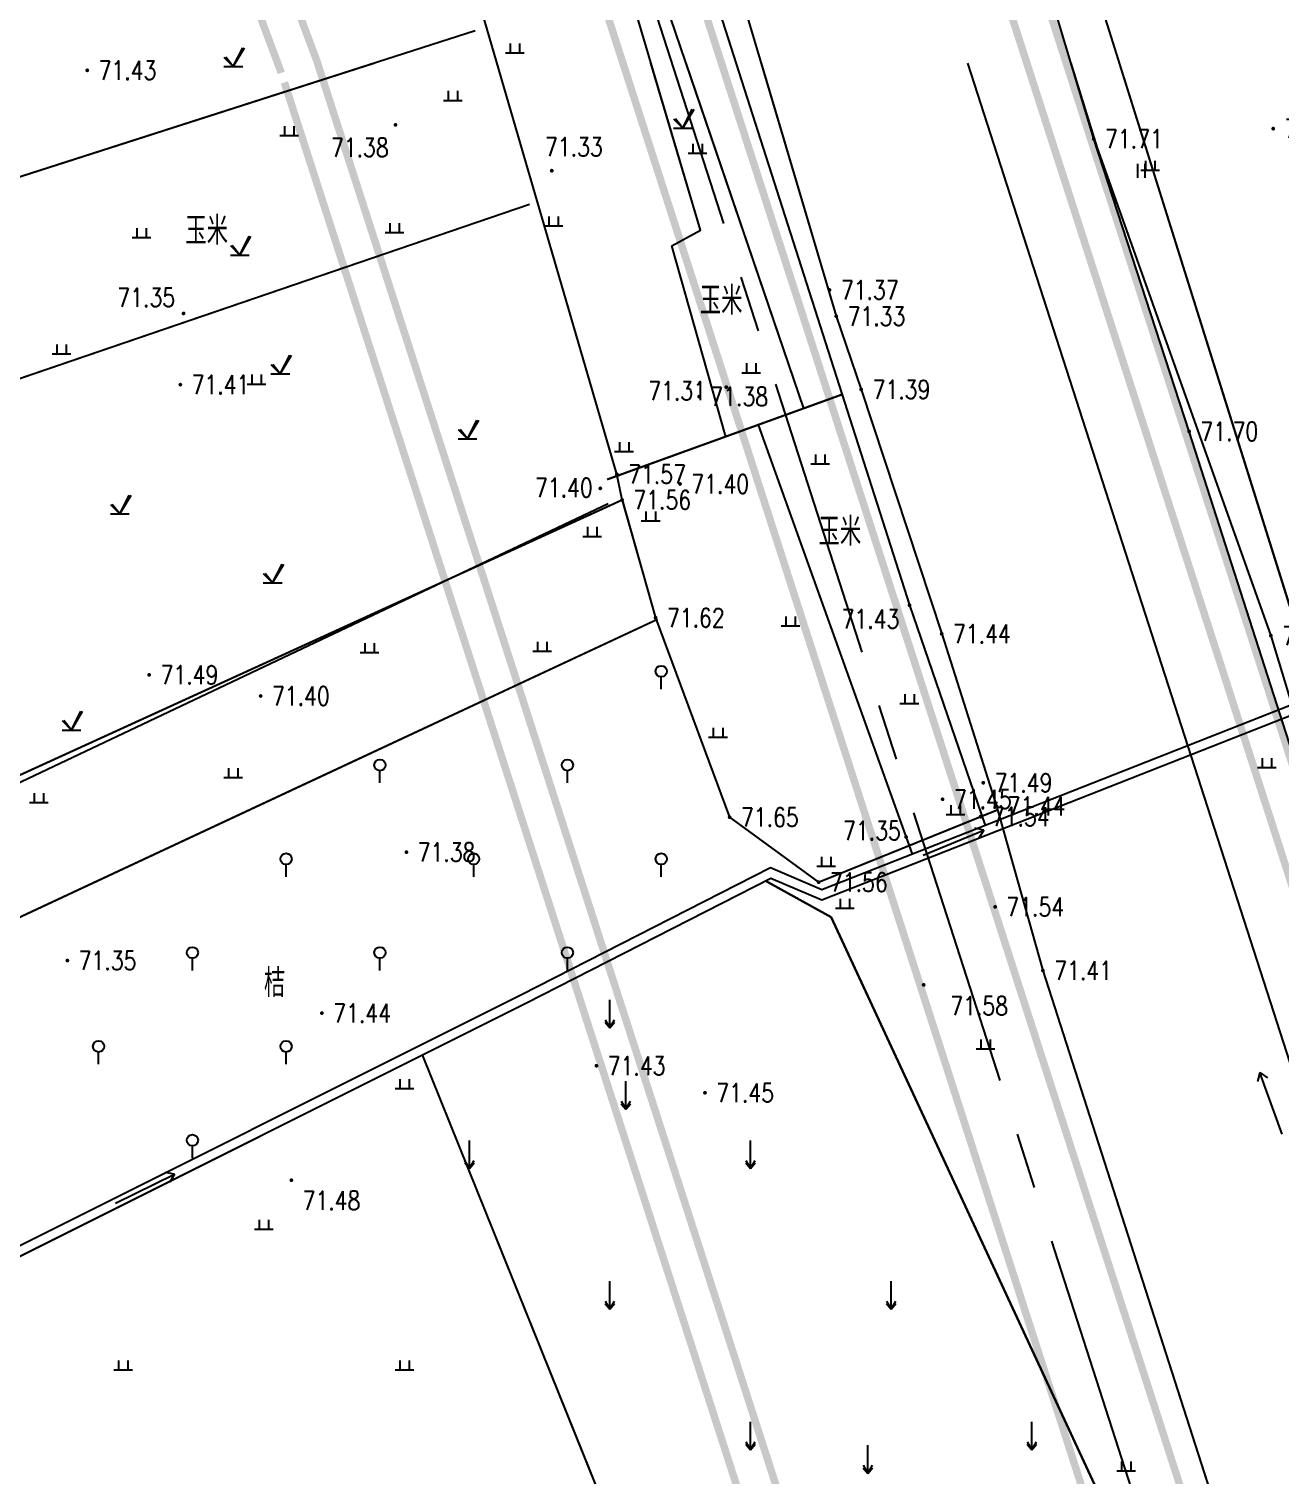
# Model space of a CAD drawing. Extents: x 10519 to 17598, y -625 to 2857.
# Drawn here: x 13775.6 to 13842.3, y 917 to 994.1 of the extents above; entities that cross this region are included whole.
import ezdxf
from ezdxf.enums import TextEntityAlignment as Align

# ---------------------------------------------------------------- set-up
doc = ezdxf.new("R2010")
doc.units = 0
doc.header["$MEASUREMENT"] = 0
doc.linetypes.add('CENTER', pattern=[2, 1.25, -0.25, 0.25, -0.25])
doc.linetypes.add('CENTERX2', pattern=[4, 2.5, -0.5, 0.5, -0.5])
doc.layers.get('0').update_dxf_attribs({"linetype": 'CONTINUOUS'})
for name, color, linetype in [('00000衢化东路中线', 1, 'CENTER'), ('00000道路边线', 2, 'CONTINUOUS'), ('0000原地形', 252, 'CONTINUOUS'), ('ASSIST', 252, 'CONTINUOUS'), ('GCD', 224, 'CONTINUOUS')]:
    doc.layers.add(name, color=color, linetype=linetype)
doc.styles.add('HZ', font='txt8.shx', dxfattribs={"width": 0.8, "bigfont": 'hz.shx'})
doc.styles.get("Standard").update_dxf_attribs({"font": 'txt8.shx', "width": 0.8, "bigfont": 'hz.shx'})
doc.linetypes.add('10421', pattern='A,2,[150,AAA.SHX,S=1,R=0,X=0,Y=1],1e-11', length=2)
doc.linetypes.add('10422', pattern='A,2,[150,AAA.SHX,S=1,R=0,X=0,Y=1],2,[177,AAA.SHX,S=1,R=0,X=0,Y=0.8],1e-09', length=4)
doc.linetypes.add('1161', pattern='A,0,[149,AAA.SHX,S=0.1,R=0,X=0,Y=0],-1.6', length=1.6)
doc.linetypes.add('832', pattern='A,2,[150,AAA.SHX,S=1,R=0,X=0,Y=1],2,[150,AAA.SHX,S=2,R=0,X=0,Y=2],1e-11', length=4)

# ---------------------------------------------------------------- blocks, each defined once
blk = doc.blocks.new('GC200')
at = {"linetype": 'Continuous', "const_width": 0.2, "flags": 128}
blk.add_lwpolyline([(-0.1, 0, 1), (0.1, 0, 1)], format="xyb", close=True, dxfattribs=at)
blk = doc.blocks.new('gc119')
for p, q in [((-1, 0), (1, 0)), ((-0.5, 1), (-0.5, 0)), ((0.5, 1), (0.5, 0))]:
    blk.add_line(p, q)
blk = doc.blocks.new('gc123')
for p, q in [((0, 0), (1.2, 2)), ((-1, 0), (1, 0)), ((0, 0), (-0.8, 1))]:
    blk.add_line(p, q)
blk = doc.blocks.new('gc120')
for p, q in [((0, 0), (0, 2.5)), ((-0.5, 0.87), (0, 0)), ((0, 0), (0.5, 0.87))]:
    blk.add_line(p, q)
blk = doc.blocks.new('gc325')
blk.add_line((0, 0), (0, 1.3))
blk.add_circle((0, 1.9), 0.6)
blk = doc.blocks.new('gc086')
for p, q in [((0, 0), (7, 0)), ((7, 0), (6.18, 0.57)), ((7, 0), (6.18, -0.57))]:
    blk.add_line(p, q)

msp = doc.modelspace()

# ---------------------------------------------------------------- linework, layer by layer
at = {"layer": '00000衢化东路中线', "color": 6, "linetype": 'CENTERX2', "ltscale": 6}
msp.add_line((13996.713, 412.618), (13808.047, 997.854), dxfattribs=at)
at = {"layer": '00000道路边线', "const_width": 0.4}
for points in [[(13722.932, 1134.042, -0.067825), (13790.915, 992.331, 0.067825), (13722.932, 1134.042, 0.414766), (13688.26, 1141.132), (13432.656, 971.971, 0.558152), (13433.473, 946.449), (13701.235, 792.911, 0.259948), (13720.713, 792.678), (13824.314, 848.824, 0.361072), (13831.443, 866.614), (13790.915, 992.331)], [(13693.522, 1138.618, -0.414763), (13721.259, 1132.946, -0.067828), (13789.011, 991.717, 0.067828), (13721.259, 1132.946, 0.414763), (13693.522, 1138.618), (13435.415, 967.801, 0.558152), (13435.96, 950.787), (13704.258, 796.942, 0.259948), (13719.841, 796.755), (13824.197, 853.31, 0.361072), (13829.425, 866.356), (13789.177, 991.203)], [(13805.667, 997.086), (13841.162, 886.984, 1), (13845.921, 888.518), (13810.426, 998.621, 0.065136), (13743.57, 1139.917, -0.065136), (13810.426, 998.621)], [(13827.082, 1003.99), (13863.94, 889.659, 0.46943), (13879.65, 883.363), (13885.835, 886.715)], [(13883.345, 880.815, -0.46943), (13861.922, 889.401), (13825.178, 1003.376)]]:
    msp.add_lwpolyline(points, format="xyb", dxfattribs=at)
at = {"layer": '0000原地形', "linetype": '10421'}
msp.add_line((13823.7, 1024.106), (13894.458, 798.542), dxfattribs=at)
msp.add_line((13823.7, 1024.106), (13894.458, 798.542), dxfattribs=at)
at = {"layer": '0000原地形', "linetype": 'Continuous'}
for p, q in [((13832.336, 988.193), (13822.968, 1019.354)), ((13806.905, 970.313), (13796.2, 1007.023)), ((13806.905, 970.313), (13796.2, 1007.023)), ((13813.299, 996.594, 71.407), (13818.608, 978.736, 71.407)), ((13811.99, 996.174), (13822.51, 963.332)), ((13837.425, 972.599), (13832.336, 988.193)), ((13818.608, 978.736, 71.407), (13819.937, 974.835, 71.407)), ((13819.937, 974.835, 71.407), (13824.229, 961.806, 71.407)), ((13818.914, 974.558, 71.45), (13806.392, 970.028, 71.45)), ((13846.001, 945.883), (13837.425, 972.599)), ((13807.185, 968.947), (13806.905, 970.313)), ((13807.185, 968.947), (13806.905, 970.313)), ((13806.448, 968.743, 71.54), (13767.32, 950.21, 71.54)), ((13767.907, 951.01), (13807.185, 968.947)), ((13767.907, 951.01), (13807.185, 968.947)), ((13807.185, 968.947), (13808.972, 962.665)), ((13807.185, 968.947), (13808.972, 962.665)), ((13822.51, 963.332), (13822.51, 963.332)), ((13822.51, 963.332), (13826.548, 951.582)), ((13790.848, 954.077, 71.551), (13809.067, 962.58, 71.551)), ((13808.972, 962.665), (13812.922, 952.029)), ((13808.972, 962.665), (13812.922, 952.029)), ((13824.229, 961.806, 71.407), (13827.146, 952.624, 71.407)), ((13766.448, 942.677, 71.551), (13790.848, 954.077, 71.551)), ((13817.666, 948.564), (13827.203, 952.422)), ((13817.666, 948.564), (13827.203, 952.422)), ((13827.146, 952.624, 71.407), (13829.626, 943.852, 71.407)), ((13812.922, 952.029), (13817.666, 948.564)), ((13812.922, 952.029), (13817.666, 948.564)), ((13814.84, 948.64, 71.649), (13818.328, 946.707, 71.649)), ((13818.328, 946.707), (13814.84, 948.64)), ((13818.328, 946.707, 71.649), (13842.029, 895.685, 71.649)), ((13842.029, 895.685), (13818.328, 946.707)), ((13829.626, 943.852, 71.625), (13844.336, 898.044, 71.625)), ((13818.145, 885.794, 71.649), (13796.54, 939.353, 71.649)), ((13818.145, 885.794), (13796.54, 939.353))]:
    msp.add_line(p, q, dxfattribs=at)
at = {"layer": '0000原地形', "linetype": '832'}
for p, q in [((13832.336, 988.193), (13822.968, 1019.354)), ((13813.299, 996.594, 71.407), (13818.608, 978.736, 71.407)), ((13837.425, 972.599), (13832.336, 988.193)), ((13818.608, 978.736, 71.407), (13819.937, 974.835, 71.407)), ((13819.937, 974.835, 71.407), (13824.229, 961.806, 71.407)), ((13846.001, 945.883), (13837.425, 972.599)), ((13824.229, 961.806, 71.407), (13827.146, 952.624, 71.407)), ((13827.146, 952.624, 71.407), (13829.626, 943.852, 71.407)), ((13829.626, 943.852, 71.625), (13844.336, 898.044, 71.625))]:
    msp.add_line(p, q, dxfattribs=at)
at = {"layer": '0000原地形', "linetype": '1161'}
for p, q in [((13811.364, 983.321), (13807.915, 994.974)), ((13809.505, 995.399), (13816.863, 973.817)), ((13771.367, 984.993, 71.327), (13799.353, 993.97, 71.327)), ((13770.046, 973.705, 71.32), (13802.243, 984.711, 71.32)), ((13809.832, 982.485), (13811.364, 983.321)), ((13812.711, 972.314), (13809.832, 982.485)), ((13814.45, 972.943, 71.258), (13822.659, 950.052, 71.258))]:
    msp.add_line(p, q, dxfattribs=at)
at = {"layer": '0000原地形'}
for p, q in [((13801.222, 993.288), (13801.222, 992.788)), ((13801.722, 993.288), (13801.722, 992.788)), ((13785.953, 992.552), (13786.453, 992.052)), ((13786.453, 992.052), (13786.953, 993.052)), ((13800.972, 992.788), (13801.972, 992.788)), ((13785.953, 992.052), (13786.953, 992.052)), ((13797.665, 990.249), (13798.665, 990.249)), ((13797.915, 990.749), (13797.915, 990.249)), ((13798.415, 990.749), (13798.415, 990.249)), ((13809.927, 989.271), (13810.427, 988.771)), ((13809.927, 989.271), (13810.427, 988.771)), ((13810.427, 988.771), (13810.927, 989.771)), ((13810.427, 988.771), (13810.927, 989.771)), ((13789.187, 988.88), (13789.187, 988.38)), ((13789.687, 988.88), (13789.687, 988.38)), ((13809.927, 988.771), (13810.927, 988.771)), ((13809.927, 988.771), (13810.927, 988.771)), ((13788.937, 988.38), (13789.937, 988.38)), ((13810.953, 987.926), (13810.953, 987.426)), ((13811.453, 987.926), (13811.453, 987.426)), ((13810.703, 987.426), (13811.703, 987.426)), ((13835.092, 987.025), (13835.092, 986.525)), ((13835.592, 987.025), (13835.592, 986.525)), ((13834.688, 986.116), (13834.688, 986.866)), ((13834.842, 986.525), (13835.842, 986.525)), ((13835.088, 986.116), (13835.088, 986.866)), ((13803.277, 984.064), (13803.277, 983.564)), ((13803.777, 984.064), (13803.777, 983.564)), ((13781.313, 983.43), (13781.313, 982.93)), ((13781.813, 983.43), (13781.813, 982.93)), ((13794.545, 983.199), (13795.545, 983.199)), ((13794.795, 983.699), (13794.795, 983.199)), ((13795.295, 983.699), (13795.295, 983.199)), ((13803.027, 983.564), (13804.027, 983.564)), ((13781.063, 982.93), (13782.063, 982.93)), ((13786.296, 982.504), (13786.796, 982.004)), ((13786.296, 982.504), (13786.796, 982.004)), ((13786.796, 982.004), (13787.296, 983.004)), ((13786.796, 982.004), (13787.296, 983.004)), ((13786.296, 982.004), (13787.296, 982.004)), ((13786.296, 982.004), (13787.296, 982.004)), ((13777.044, 977.236), (13777.044, 976.736)), ((13777.544, 977.236), (13777.544, 976.736)), ((13776.794, 976.736), (13777.794, 976.736)), ((13788.459, 976.169), (13788.959, 975.669)), ((13788.959, 975.669), (13789.459, 976.669)), ((13813.816, 976.229), (13813.816, 975.729)), ((13814.316, 976.229), (13814.316, 975.729)), ((13787.44, 975.625), (13787.44, 975.125)), ((13787.44, 975.625), (13787.44, 975.125)), ((13787.94, 975.625), (13787.94, 975.125)), ((13787.94, 975.625), (13787.94, 975.125)), ((13788.459, 975.669), (13789.459, 975.669)), ((13813.566, 975.729), (13814.566, 975.729)), ((13787.19, 975.125), (13788.19, 975.125)), ((13787.19, 975.125), (13788.19, 975.125)), ((13798.946, 972.204), (13799.446, 973.204)), ((13798.446, 972.704), (13798.946, 972.204)), ((13798.446, 972.204), (13799.446, 972.204)), ((13806.79, 971.533), (13807.79, 971.533)), ((13807.04, 972.033), (13807.04, 971.533)), ((13807.54, 972.033), (13807.54, 971.533)), ((13817.255, 970.863), (13818.255, 970.863)), ((13817.505, 971.363), (13817.505, 970.863)), ((13818.005, 971.363), (13818.005, 970.863)), ((13779.898, 968.696), (13780.398, 968.196)), ((13780.398, 968.196), (13780.898, 969.196)), ((13779.898, 968.196), (13780.898, 968.196)), ((13808.21, 967.825), (13809.21, 967.825)), ((13808.46, 968.325), (13808.46, 967.825)), ((13808.96, 968.325), (13808.96, 967.825)), ((13805.087, 967.003), (13806.087, 967.003)), ((13805.337, 967.503), (13805.337, 967.003)), ((13805.837, 967.503), (13805.837, 967.003)), ((13788.551, 964.528), (13789.051, 965.528)), ((13788.051, 965.028), (13788.551, 964.528)), ((13788.051, 964.528), (13789.051, 964.528)), ((13815.917, 962.733), (13815.917, 962.233)), ((13816.417, 962.733), (13816.417, 962.233)), ((13815.667, 962.233), (13816.667, 962.233)), ((13793.217, 960.811), (13794.217, 960.811)), ((13793.467, 961.311), (13793.467, 960.811)), ((13793.967, 961.311), (13793.967, 960.811)), ((13802.42, 960.885), (13803.42, 960.885)), ((13802.67, 961.385), (13802.67, 960.885)), ((13803.17, 961.385), (13803.17, 960.885)), ((13809.271, 958.858), (13809.271, 959.508)), ((13822.255, 958.584), (13822.255, 958.084)), ((13822.755, 958.584), (13822.755, 958.084)), ((13777.819, 956.677), (13778.319, 957.677)), ((13822.005, 958.084), (13823.005, 958.084)), ((13777.319, 957.177), (13777.819, 956.677)), ((13777.319, 956.677), (13778.319, 956.677)), ((13811.801, 956.296), (13812.801, 956.296)), ((13812.051, 956.796), (13812.051, 956.296)), ((13812.551, 956.796), (13812.551, 956.296)), ((13786.193, 954.648), (13786.193, 954.148)), ((13786.693, 954.648), (13786.693, 954.148)), ((13841.062, 954.675), (13842.062, 954.675)), ((13841.312, 955.175), (13841.312, 954.675)), ((13841.812, 955.175), (13841.812, 954.675)), ((13785.943, 954.148), (13786.943, 954.148)), ((13794.271, 953.858), (13794.271, 954.508)), ((13804.271, 953.858), (13804.271, 954.508)), ((13775.827, 953.315), (13775.827, 952.815)), ((13776.327, 953.315), (13776.327, 952.815)), ((13775.577, 952.815), (13776.577, 952.815)), ((13824.71, 952.674), (13824.71, 952.174)), ((13825.21, 952.674), (13825.21, 952.174)), ((13824.46, 952.174), (13825.46, 952.174)), ((13789.271, 948.858), (13789.271, 949.508)), ((13799.271, 948.858), (13799.271, 949.508)), ((13809.271, 948.858), (13809.271, 949.508)), ((13817.565, 949.424), (13818.565, 949.424)), ((13817.815, 949.924), (13817.815, 949.424)), ((13818.315, 949.924), (13818.315, 949.424)), ((13818.812, 947.675), (13818.812, 947.175)), ((13819.312, 947.675), (13819.312, 947.175)), ((13818.562, 947.175), (13819.562, 947.175)), ((13784.271, 943.858), (13784.271, 944.508)), ((13794.271, 943.858), (13794.271, 944.508)), ((13804.271, 943.858), (13804.271, 944.508)), ((13806.54, 940.794), (13806.54, 942.294)), ((13806.29, 941.094), (13806.54, 940.794)), ((13806.54, 940.794), (13806.79, 941.094)), ((13826.312, 940.175), (13826.312, 939.675)), ((13826.812, 940.175), (13826.812, 939.675)), ((13779.271, 938.858), (13779.271, 939.508)), ((13789.271, 938.858), (13789.271, 939.508)), ((13826.062, 939.675), (13827.062, 939.675)), ((13795.336, 938.057), (13795.336, 937.557)), ((13795.836, 938.057), (13795.836, 937.557)), ((13807.38, 936.455), (13807.38, 937.955)), ((13807.38, 936.455), (13807.38, 937.955)), ((13795.086, 937.557), (13796.086, 937.557)), ((13807.13, 936.755), (13807.38, 936.455)), ((13807.13, 936.755), (13807.38, 936.455)), ((13807.38, 936.455), (13807.63, 936.755)), ((13807.38, 936.455), (13807.63, 936.755)), ((13799.04, 933.294), (13799.04, 934.794)), ((13814.04, 933.294), (13814.04, 934.794)), ((13784.271, 933.858), (13784.271, 934.508)), ((13798.79, 933.594), (13799.04, 933.294)), ((13799.04, 933.294), (13799.29, 933.594)), ((13813.79, 933.594), (13814.04, 933.294)), ((13814.04, 933.294), (13814.29, 933.594)), ((13787.586, 930.057), (13788.586, 930.057)), ((13787.836, 930.557), (13787.836, 930.057)), ((13788.336, 930.557), (13788.336, 930.057)), ((13806.54, 925.794), (13806.54, 927.294)), ((13821.54, 925.794), (13821.54, 927.294)), ((13806.29, 926.094), (13806.54, 925.794)), ((13806.54, 925.794), (13806.79, 926.094)), ((13821.29, 926.094), (13821.54, 925.794)), ((13821.54, 925.794), (13821.79, 926.094)), ((13780.336, 923.057), (13780.336, 922.557)), ((13780.836, 923.057), (13780.836, 922.557)), ((13795.336, 923.057), (13795.336, 922.557)), ((13795.836, 923.057), (13795.836, 922.557)), ((13780.086, 922.557), (13781.086, 922.557)), ((13795.086, 922.557), (13796.086, 922.557)), ((13814.04, 918.294), (13814.04, 919.794)), ((13829.04, 918.294), (13829.04, 919.794)), ((13813.79, 918.594), (13814.04, 918.294)), ((13814.04, 918.294), (13814.29, 918.594)), ((13820.294, 917.04), (13820.294, 918.54)), ((13820.294, 917.04), (13820.294, 918.54)), ((13828.79, 918.594), (13829.04, 918.294)), ((13829.04, 918.294), (13829.29, 918.594)), ((13833.812, 917.675), (13833.812, 917.175)), ((13834.312, 917.675), (13834.312, 917.175)), ((13820.044, 917.34), (13820.294, 917.04)), ((13820.044, 917.34), (13820.294, 917.04)), ((13820.294, 917.04), (13820.544, 917.34)), ((13820.294, 917.04), (13820.544, 917.34)), ((13833.562, 917.175), (13834.562, 917.175))]:
    msp.add_line(p, q, dxfattribs=at)
at = {"layer": '0000原地形', "linetype": '10422'}
for p, q in [((13817.835, 947.617), (13843.049, 957.537)), ((13802.051, 942.106), (13815.118, 948.782)), ((13815.118, 948.782), (13817.835, 947.617)), ((13773.174, 927.68), (13802.051, 942.106))]:
    msp.add_line(p, q, dxfattribs=at)
at = {"layer": '0000原地形'}
for centre in [(13809.271, 959.808), (13794.271, 954.808), (13804.271, 954.808), (13789.271, 949.808), (13799.271, 949.808), (13809.271, 949.808), (13784.271, 944.808), (13794.271, 944.808), (13804.271, 944.808), (13779.271, 939.808), (13789.271, 939.808), (13784.271, 934.808)]:
    msp.add_ellipse(centre, major_axis=(-0.212, 0.212), ratio=1, start_param=3.926991, end_param=10.210176, dxfattribs=at)
at = {"layer": 'ASSIST', "color": 252}
msp.add_line((13857.99, 891.82), (13825.617, 992.238), dxfattribs=at)
at = {"layer": 'ASSIST', "color": 252, "flags": 128}
for points in [[(13842.903, 958.017), (13817.843, 948.157), (13815.1, 949.334), (13801.825, 942.552), (13772.952, 928.128), (13764.271, 923.858), (13767.522, 951.958), (13770.486, 977.496), (13772.218, 992.238)], [(13812.711, 972.314), (13809.832, 982.485), (13811.364, 983.321), (13808.725, 992.238)], [(13810.583, 992.238), (13816.863, 973.817)], [(13814.594, 992.238), (13818.608, 978.736), (13819.937, 974.835), (13824.229, 961.806), (13827.146, 952.624), (13829.626, 943.852)], [(13831.111, 992.238), (13832.503, 987.762), (13841.786, 961.703), (13848.975, 937.984), (13851.185, 930.262), (13855.564, 918.015), (13862.135, 897.916), (13867.318, 881.15), (13868.615, 876.174), (13869.065, 874.318), (13871.439, 861.89)], [(13833.697, 992.238), (13894.458, 798.542)], [(13706.814, 808.774), (13709.252, 810.186), (13717.084, 816.633), (13711.532, 849.351), (13713.024, 858.835), (13715.864, 867.01), (13716.726, 868.691), (13725.843, 881.122), (13740.945, 900.859), (13746.487, 904.798), (13762.79, 911.168), (13764.207, 923.306), (13773.174, 927.68), (13802.051, 942.106), (13815.118, 948.782), (13817.835, 947.617), (13843.049, 957.537)], [(13769.353, 925.816), (13773.174, 927.68), (13802.051, 942.106), (13815.118, 948.782), (13817.835, 947.617), (13843.049, 957.537)], [(13829.626, 943.852), (13844.336, 898.044), (13860.395, 846.844), (13879.347, 791.446)]]:
    msp.add_lwpolyline(points, dxfattribs=at)
at = {"layer": 'ASSIST', "color": 252, "const_width": 0.1, "flags": 128}
for points in [[(13767.363, 951.159), (13767.907, 951.01), (13807.185, 968.947), (13806.905, 970.313), (13800.511, 992.238)], [(13807.185, 968.947), (13808.972, 962.665), (13812.922, 952.029), (13817.666, 948.564), (13827.203, 952.422)], [(13842.029, 895.685), (13818.328, 946.707), (13814.84, 948.64)], [(13818.145, 885.794), (13796.54, 939.353)]]:
    msp.add_lwpolyline(points, dxfattribs=at)
at = {"layer": 'ASSIST', "color": 252, "flags": 128}
for points, elevation in [([(13771.367, 984.993), (13793.953, 992.238)], 71.327), ([(13770.046, 973.705), (13802.243, 984.711)], 71.32), ([(13814.45, 972.943), (13822.659, 950.052)], 71.258)]:
    msp.add_lwpolyline(points, dxfattribs=dict(at, elevation=elevation))
at = {"layer": 'ASSIST', "color": 252, "const_width": 0.1, "flags": 128}
for points, elevation in [([(13818.914, 974.558), (13806.392, 970.028)], 71.45), ([(13766.448, 942.677), (13790.848, 954.077), (13809.067, 962.58)], 71.551), ([(13814.84, 948.64), (13818.328, 946.707), (13842.029, 895.685), (13818.145, 885.794), (13796.54, 939.353)], 71.649)]:
    msp.add_lwpolyline(points, dxfattribs=dict(at, elevation=elevation))

# ---------------------------------------------------------------- block references
at = {"layer": 'ASSIST', "color": 252}
ref = msp.add_blockref('GC200', (13778.665, 991.85, 71.43), dxfattribs=dict(at, xscale=0.5, yscale=0.5, zscale=0.5))
ref.add_attrib('height', '71.43', dxfattribs={"layer": 'GCD', "linetype": 'Continuous', "height": 1, "style": 'HZ', "width": 0.8}).set_placement((13779.265, 991.85, 71.43), align=Align.MIDDLE_LEFT)
at = {"layer": 'ASSIST', "color": 252, "xscale": 0.5, "yscale": 0.5}
for name, p in [('gc123', (13786.453, 992.052)), ('gc119', (13798.165, 990.249)), ('gc123', (13810.427, 988.771)), ('gc119', (13789.437, 988.38)), ('gc119', (13811.203, 987.426)), ('gc119', (13803.527, 983.564)), ('gc119', (13781.563, 982.93)), ('gc119', (13795.045, 983.199)), ('gc123', (13786.796, 982.004)), ('gc119', (13777.294, 976.736)), ('gc123', (13788.959, 975.669)), ('gc119', (13814.066, 975.729)), ('gc119', (13787.69, 975.125)), ('gc123', (13798.946, 972.204)), ('gc119', (13807.29, 971.533)), ('gc119', (13817.755, 970.863)), ('gc123', (13780.398, 968.196)), ('gc119', (13808.71, 967.825)), ('gc119', (13805.587, 967.003)), ('gc123', (13788.551, 964.528)), ('gc119', (13816.167, 962.233)), ('gc119', (13793.717, 960.811)), ('gc119', (13802.92, 960.885)), ('gc325', (13809.271, 958.858)), ('gc119', (13822.505, 958.084)), ('gc123', (13777.819, 956.677)), ('gc119', (13812.301, 956.296)), ('gc119', (13786.443, 954.148)), ('gc325', (13794.271, 953.858)), ('gc325', (13804.271, 953.858)), ('gc119', (13841.562, 954.675)), ('gc119', (13776.077, 952.815)), ('gc119', (13824.96, 952.174)), ('gc325', (13789.271, 948.858)), ('gc325', (13799.271, 948.858)), ('gc325', (13809.271, 948.858)), ('gc119', (13818.065, 949.424)), ('gc119', (13819.062, 947.175)), ('gc325', (13784.271, 943.858)), ('gc325', (13794.271, 943.858)), ('gc325', (13804.271, 943.858)), ('gc120', (13806.54, 940.794)), ('gc325', (13779.271, 938.858)), ('gc325', (13789.271, 938.858)), ('gc119', (13826.562, 939.675)), ('gc119', (13795.586, 937.557)), ('gc120', (13807.38, 936.455)), ('gc325', (13784.271, 933.858)), ('gc120', (13799.04, 933.294)), ('gc120', (13814.04, 933.294)), ('gc119', (13788.086, 930.057)), ('gc120', (13806.54, 925.794)), ('gc120', (13821.54, 925.794)), ('gc119', (13780.586, 922.557)), ('gc119', (13795.586, 922.557)), ('gc120', (13814.04, 918.294)), ('gc120', (13829.04, 918.294)), ('gc120', (13820.294, 917.04)), ('gc119', (13834.062, 917.175))]:
    msp.add_blockref(name, p, dxfattribs=at)
at = {"layer": 'ASSIST', "color": 252}
ref = msp.add_blockref('GC200', (13795.103, 988.942, 71.38), dxfattribs=dict(at, xscale=0.5, yscale=0.5, zscale=0.5))
ref.add_attrib('height', '71.38', dxfattribs={"layer": 'GCD', "linetype": 'Continuous', "height": 1, "style": 'HZ', "width": 0.8}).set_placement((13791.655, 987.738, 71.38), align=Align.MIDDLE_LEFT)
ref = msp.add_blockref('GC200', (13832.336, 988.193, 71.706), dxfattribs=dict(at, xscale=0.5, yscale=0.5, zscale=0.5))
ref.add_attrib('height', '71.71', dxfattribs={"layer": 'GCD', "linetype": 'Continuous', "height": 1, "style": 'HZ', "width": 0.8}).set_placement((13832.936, 988.193, 71.706), align=Align.MIDDLE_LEFT)
ref = msp.add_blockref('GC200', (13841.909, 988.74, 71.64), dxfattribs=dict(at, xscale=0.5, yscale=0.5, zscale=0.5))
ref.add_attrib('height', '71.64', dxfattribs={"layer": 'GCD', "linetype": 'Continuous', "height": 1, "style": 'HZ', "width": 0.8}).set_placement((13842.509, 988.74, 71.64), align=Align.MIDDLE_LEFT)
ref = msp.add_blockref('GC200', (13803.439, 986.5, 71.328), dxfattribs=dict(at, xscale=0.5, yscale=0.5, zscale=0.5))
ref.add_attrib('height', '71.33', dxfattribs={"layer": 'GCD', "linetype": 'Continuous', "height": 1, "style": 'HZ', "width": 0.8}).set_placement((13803.072, 987.765, 71.328), align=Align.MIDDLE_LEFT)
ref = msp.add_blockref('GC200', (13783.8, 978.888, 71.354), dxfattribs=dict(at, xscale=0.5, yscale=0.5, zscale=0.5))
ref.add_attrib('height', '71.35', dxfattribs={"layer": 'GCD', "linetype": 'Continuous', "height": 1, "style": 'HZ', "width": 0.8}).set_placement((13780.269, 979.738, 71.354), align=Align.MIDDLE_LEFT)
ref = msp.add_blockref('GC200', (13818.246, 980.139, 71.369), dxfattribs=dict(at, xscale=0.5, yscale=0.5, zscale=0.5))
ref.add_attrib('height', '71.37', dxfattribs={"layer": 'GCD', "linetype": 'Continuous', "height": 1, "style": 'HZ', "width": 0.8}).set_placement((13818.846, 980.139, 71.369), align=Align.MIDDLE_LEFT)
ref = msp.add_blockref('GC200', (13783.627, 975.091, 71.408), dxfattribs=dict(at, xscale=0.5, yscale=0.5, zscale=0.5))
ref.add_attrib('height', '71.41', dxfattribs={"layer": 'GCD', "linetype": 'Continuous', "height": 1, "style": 'HZ', "width": 0.8}).set_placement((13784.227, 975.091, 71.408), align=Align.MIDDLE_LEFT)
ref = msp.add_blockref('GC200', (13812.745, 974.959, 71.31), dxfattribs=dict(at, xscale=0.5, yscale=0.5, zscale=0.5))
ref.add_attrib('height', '71.31', dxfattribs={"layer": 'GCD', "linetype": 'Continuous', "height": 1, "style": 'HZ', "width": 0.8}).set_placement((13808.58, 974.765, 71.31), align=Align.MIDDLE_LEFT)
ref = msp.add_blockref('GC200', (13811.293, 974.454), dxfattribs=dict(at, xscale=0.5, yscale=0.5, zscale=0.5))
ref.add_attrib('height', '71.38', dxfattribs={"layer": 'GCD', "linetype": 'Continuous', "height": 1, "style": 'HZ', "width": 0.8}).set_placement((13811.893, 974.454), align=Align.MIDDLE_LEFT)
ref = msp.add_blockref('GC200', (13819.937, 974.835, 71.386), dxfattribs=dict(at, xscale=0.5, yscale=0.5, zscale=0.5))
ref.add_attrib('height', '71.39', dxfattribs={"layer": 'GCD', "linetype": 'Continuous', "height": 1, "style": 'HZ', "width": 0.8}).set_placement((13820.537, 974.835, 71.386), align=Align.MIDDLE_LEFT)
ref = msp.add_blockref('GC200', (13837.425, 972.599, 71.702), dxfattribs=dict(at, xscale=0.5, yscale=0.5, zscale=0.5))
ref.add_attrib('height', '71.70', dxfattribs={"layer": 'GCD', "linetype": 'Continuous', "height": 1, "style": 'HZ', "width": 0.8}).set_placement((13838.025, 972.599, 71.702), align=Align.MIDDLE_LEFT)
ref = msp.add_blockref('GC200', (13806.025, 969.562, 71.402), dxfattribs=dict(at, xscale=0.5, yscale=0.5, zscale=0.5))
ref.add_attrib('height', '71.40', dxfattribs={"layer": 'GCD', "linetype": 'Continuous', "height": 1, "style": 'HZ', "width": 0.8}).set_placement((13802.533, 969.6, 71.402), align=Align.MIDDLE_LEFT)
ref = msp.add_blockref('GC200', (13810.276, 969.796, 71.402), dxfattribs=dict(at, xscale=0.5, yscale=0.5, zscale=0.5))
ref.add_attrib('height', '71.40', dxfattribs={"layer": 'GCD', "linetype": 'Continuous', "height": 1, "style": 'HZ', "width": 0.8}).set_placement((13810.876, 969.796, 71.402), align=Align.MIDDLE_LEFT)
ref = msp.add_blockref('GC200', (13807.185, 968.947, 71.564), dxfattribs=dict(at, xscale=0.5, yscale=0.5, zscale=0.5))
ref.add_attrib('height', '71.56', dxfattribs={"layer": 'GCD', "linetype": 'Continuous', "height": 1, "style": 'HZ', "width": 0.8}).set_placement((13807.785, 968.947, 71.564), align=Align.MIDDLE_LEFT)
ref = msp.add_blockref('GC200', (13808.972, 962.665, 71.618), dxfattribs=dict(at, xscale=0.5, yscale=0.5, zscale=0.5))
ref.add_attrib('height', '71.62', dxfattribs={"layer": 'GCD', "linetype": 'Continuous', "height": 1, "style": 'HZ', "width": 0.8}).set_placement((13809.572, 962.665, 71.618), align=Align.MIDDLE_LEFT)
ref = msp.add_blockref('GC200', (13822.51, 963.332, 71.433), dxfattribs=dict(at, xscale=0.5, yscale=0.5, zscale=0.5))
ref.add_attrib('height', '71.43', dxfattribs={"layer": 'GCD', "linetype": 'Continuous', "height": 1, "style": 'HZ', "width": 0.8}).set_placement((13818.887, 962.596, 71.433), align=Align.MIDDLE_LEFT)
ref = msp.add_blockref('GC200', (13824.229, 961.806, 71.441), dxfattribs=dict(at, xscale=0.5, yscale=0.5, zscale=0.5))
ref.add_attrib('height', '71.44', dxfattribs={"layer": 'GCD', "linetype": 'Continuous', "height": 1, "style": 'HZ', "width": 0.8}).set_placement((13824.829, 961.806, 71.441), align=Align.MIDDLE_LEFT)
ref = msp.add_blockref('GC200', (13841.786, 961.703, 71.673), dxfattribs=dict(at, xscale=0.5, yscale=0.5, zscale=0.5))
ref.add_attrib('height', '71.67', dxfattribs={"layer": 'GCD', "linetype": 'Continuous', "height": 1, "style": 'HZ', "width": 0.8}).set_placement((13842.386, 961.703, 71.673), align=Align.MIDDLE_LEFT)
ref = msp.add_blockref('GC200', (13781.967, 959.618, 71.488), dxfattribs=dict(at, xscale=0.5, yscale=0.5, zscale=0.5))
ref.add_attrib('height', '71.49', dxfattribs={"layer": 'GCD', "linetype": 'Continuous', "height": 1, "style": 'HZ', "width": 0.8}).set_placement((13782.567, 959.618, 71.488), align=Align.MIDDLE_LEFT)
ref = msp.add_blockref('GC200', (13787.911, 958.491, 71.4), dxfattribs=dict(at, xscale=0.5, yscale=0.5, zscale=0.5))
ref.add_attrib('height', '71.40', dxfattribs={"layer": 'GCD', "linetype": 'Continuous', "height": 1, "style": 'HZ', "width": 0.8}).set_placement((13788.511, 958.491, 71.4), align=Align.MIDDLE_LEFT)
ref = msp.add_blockref('GC200', (13826.447, 953.866, 71.491), dxfattribs=dict(at, xscale=0.5, yscale=0.5, zscale=0.5))
ref.add_attrib('height', '71.49', dxfattribs={"layer": 'GCD', "linetype": 'Continuous', "height": 1, "style": 'HZ', "width": 0.8}).set_placement((13827.047, 953.866, 71.491), align=Align.MIDDLE_LEFT)
ref = msp.add_blockref('GC200', (13812.922, 952.029, 71.648), dxfattribs=dict(at, xscale=0.5, yscale=0.5, zscale=0.5))
ref.add_attrib('height', '71.65', dxfattribs={"layer": 'GCD', "linetype": 'Continuous', "height": 1, "style": 'HZ', "width": 0.8}).set_placement((13813.522, 952.029, 71.648), align=Align.MIDDLE_LEFT)
ref = msp.add_blockref('GC200', (13822.329, 950.973, 71.354), dxfattribs=dict(at, xscale=0.5, yscale=0.5, zscale=0.5))
ref.add_attrib('height', '71.35', dxfattribs={"layer": 'GCD', "linetype": 'Continuous', "height": 1, "style": 'HZ', "width": 0.8}).set_placement((13818.966, 951.311, 71.354), align=Align.MIDDLE_LEFT)
at = {"layer": 'ASSIST', "color": 252, "yscale": 0.5, "zscale": 0.5}
for p, xscale, rotation in [((13823.236, 950.008), 0.4999999999672762, 22.1973274260675), ((13842.391, 935.122), 0.5000000000651134, 109.8432389550948), ((13780.178, 931.458), 0.499999999880738, 26.21156765034264)]:
    msp.add_blockref('gc086', p, dxfattribs=dict(at, xscale=xscale, rotation=rotation))
at = {"layer": 'ASSIST', "color": 252}
ref = msp.add_blockref('GC200', (13795.685, 950.164, 71.382), dxfattribs=dict(at, xscale=0.5, yscale=0.5, zscale=0.5))
ref.add_attrib('height', '71.38', dxfattribs={"layer": 'GCD', "linetype": 'Continuous', "height": 1, "style": 'HZ', "width": 0.8}).set_placement((13796.285, 950.164, 71.382), align=Align.MIDDLE_LEFT)
ref = msp.add_blockref('GC200', (13817.666, 948.564, 71.563), dxfattribs=dict(at, xscale=0.5, yscale=0.5, zscale=0.5))
ref.add_attrib('height', '71.56', dxfattribs={"layer": 'GCD', "linetype": 'Continuous', "height": 1, "style": 'HZ', "width": 0.8}).set_placement((13818.266, 948.564, 71.563), align=Align.MIDDLE_LEFT)
ref = msp.add_blockref('GC200', (13827.078, 947.247, 71.537), dxfattribs=dict(at, xscale=0.5, yscale=0.5, zscale=0.5))
ref.add_attrib('height', '71.54', dxfattribs={"layer": 'GCD', "linetype": 'Continuous', "height": 1, "style": 'HZ', "width": 0.8}).set_placement((13827.678, 947.247, 71.537), align=Align.MIDDLE_LEFT)
ref = msp.add_blockref('GC200', (13777.604, 944.387, 71.35), dxfattribs=dict(at, xscale=0.5, yscale=0.5, zscale=0.5))
ref.add_attrib('height', '71.35', dxfattribs={"layer": 'GCD', "linetype": 'Continuous', "height": 1, "style": 'HZ', "width": 0.8}).set_placement((13778.204, 944.387, 71.35), align=Align.MIDDLE_LEFT)
ref = msp.add_blockref('GC200', (13829.626, 943.852, 71.407), dxfattribs=dict(at, xscale=0.5, yscale=0.5, zscale=0.5))
ref.add_attrib('height', '71.41', dxfattribs={"layer": 'GCD', "linetype": 'Continuous', "height": 1, "style": 'HZ', "width": 0.8}).set_placement((13830.226, 943.852, 71.407), align=Align.MIDDLE_LEFT)
ref = msp.add_blockref('GC200', (13823.268, 943.088, 71.576), dxfattribs=dict(at, xscale=0.5, yscale=0.5, zscale=0.5))
ref.add_attrib('height', '71.58', dxfattribs={"layer": 'GCD', "linetype": 'Continuous', "height": 1, "style": 'HZ', "width": 0.8}).set_placement((13824.684, 941.972, 71.576), align=Align.MIDDLE_LEFT)
ref = msp.add_blockref('GC200', (13791.177, 941.584, 71.444), dxfattribs=dict(at, xscale=0.5, yscale=0.5, zscale=0.5))
ref.add_attrib('height', '71.44', dxfattribs={"layer": 'GCD', "linetype": 'Continuous', "height": 1, "style": 'HZ', "width": 0.8}).set_placement((13791.777, 941.584, 71.444), align=Align.MIDDLE_LEFT)
ref = msp.add_blockref('GC200', (13805.819, 938.777, 71.43), dxfattribs=dict(at, xscale=0.5, yscale=0.5, zscale=0.5))
ref.add_attrib('height', '71.43', dxfattribs={"layer": 'GCD', "linetype": 'Continuous', "height": 1, "style": 'HZ', "width": 0.8}).set_placement((13806.419, 938.777, 71.43), align=Align.MIDDLE_LEFT)
ref = msp.add_blockref('GC200', (13811.607, 937.335, 71.45), dxfattribs=dict(at, xscale=0.5, yscale=0.5, zscale=0.5))
ref.add_attrib('height', '71.45', dxfattribs={"layer": 'GCD', "linetype": 'Continuous', "height": 1, "style": 'HZ', "width": 0.8}).set_placement((13812.207, 937.335, 71.45), align=Align.MIDDLE_LEFT)
ref = msp.add_blockref('GC200', (13789.55, 932.672, 71.481), dxfattribs=dict(at, xscale=0.5, yscale=0.5, zscale=0.5))
ref.add_attrib('height', '71.48', dxfattribs={"layer": 'GCD', "linetype": 'Continuous', "height": 1, "style": 'HZ', "width": 0.8}).set_placement((13790.14, 931.595, 71.481), align=Align.MIDDLE_LEFT)
at = {"layer": 'GCD', "linetype": 'Continuous'}
ref = msp.add_blockref('GC200', (13832.336, 988.193, 71.706), dxfattribs=dict(at, xscale=0.5, yscale=0.5, zscale=0.5))
ref.add_attrib('height', '71.71', dxfattribs={"linetype": 'Continuous', "height": 1, "style": 'HZ', "width": 0.8}).set_placement((13832.936, 988.193, 71.706), align=Align.MIDDLE_LEFT)
ref = msp.add_blockref('GC200', (13832.336, 988.193, 71.706), dxfattribs=dict(at, xscale=0.5, yscale=0.5, zscale=0.5))
ref.add_attrib('height', '71.71', dxfattribs={"linetype": 'Continuous', "height": 1, "style": 'HZ', "width": 0.8}).set_placement((13832.936, 988.193, 71.706), align=Align.MIDDLE_LEFT)
ref = msp.add_blockref('GC200', (13818.608, 978.736, 71.334), dxfattribs=dict(at, xscale=0.5, yscale=0.5, zscale=0.5))
ref.add_attrib('height', '71.33', dxfattribs={"linetype": 'Continuous', "height": 1, "style": 'HZ', "width": 0.8}).set_placement((13819.208, 978.736, 71.334), align=Align.MIDDLE_LEFT)
ref = msp.add_blockref('GC200', (13818.608, 978.736, 71.334), dxfattribs=dict(at, xscale=0.5, yscale=0.5, zscale=0.5))
ref.add_attrib('height', '71.33', dxfattribs={"linetype": 'Continuous', "height": 1, "style": 'HZ', "width": 0.8}).set_placement((13819.208, 978.736, 71.334), align=Align.MIDDLE_LEFT)
ref = msp.add_blockref('GC200', (13811.293, 974.454), dxfattribs=dict(at, xscale=0.5, yscale=0.5, zscale=0.5))
ref.add_attrib('height', '71.38', dxfattribs={"linetype": 'Continuous', "height": 1, "style": 'HZ', "width": 0.8}).set_placement((13811.893, 974.454), align=Align.MIDDLE_LEFT)
ref = msp.add_blockref('GC200', (13811.293, 974.454), dxfattribs=dict(at, xscale=0.5, yscale=0.5, zscale=0.5))
ref.add_attrib('height', '71.38', dxfattribs={"linetype": 'Continuous', "height": 1, "style": 'HZ', "width": 0.8}).set_placement((13811.893, 974.454), align=Align.MIDDLE_LEFT)
ref = msp.add_blockref('GC200', (13819.937, 974.835, 71.386), dxfattribs=dict(at, xscale=0.5, yscale=0.5, zscale=0.5))
ref.add_attrib('height', '71.39', dxfattribs={"linetype": 'Continuous', "height": 1, "style": 'HZ', "width": 0.8}).set_placement((13820.537, 974.835, 71.386), align=Align.MIDDLE_LEFT)
ref = msp.add_blockref('GC200', (13819.937, 974.835, 71.386), dxfattribs=dict(at, xscale=0.5, yscale=0.5, zscale=0.5))
ref.add_attrib('height', '71.39', dxfattribs={"linetype": 'Continuous', "height": 1, "style": 'HZ', "width": 0.8}).set_placement((13820.537, 974.835, 71.386), align=Align.MIDDLE_LEFT)
ref = msp.add_blockref('GC200', (13837.425, 972.599, 71.702), dxfattribs=dict(at, xscale=0.5, yscale=0.5, zscale=0.5))
ref.add_attrib('height', '71.70', dxfattribs={"linetype": 'Continuous', "height": 1, "style": 'HZ', "width": 0.8}).set_placement((13838.025, 972.599, 71.702), align=Align.MIDDLE_LEFT)
ref = msp.add_blockref('GC200', (13837.425, 972.599, 71.702), dxfattribs=dict(at, xscale=0.5, yscale=0.5, zscale=0.5))
ref.add_attrib('height', '71.70', dxfattribs={"linetype": 'Continuous', "height": 1, "style": 'HZ', "width": 0.8}).set_placement((13838.025, 972.599, 71.702), align=Align.MIDDLE_LEFT)
ref = msp.add_blockref('GC200', (13806.905, 970.313, 71.565), dxfattribs=dict(at, xscale=0.5, yscale=0.5, zscale=0.5))
ref.add_attrib('height', '71.57', dxfattribs={"linetype": 'Continuous', "height": 1, "style": 'HZ', "width": 0.8}).set_placement((13807.505, 970.313, 71.565), align=Align.MIDDLE_LEFT)
ref = msp.add_blockref('GC200', (13806.905, 970.313, 71.565), dxfattribs=dict(at, xscale=0.5, yscale=0.5, zscale=0.5))
ref.add_attrib('height', '71.57', dxfattribs={"linetype": 'Continuous', "height": 1, "style": 'HZ', "width": 0.8}).set_placement((13807.505, 970.313, 71.565), align=Align.MIDDLE_LEFT)
ref = msp.add_blockref('GC200', (13810.276, 969.796, 71.402), dxfattribs=dict(at, xscale=0.5, yscale=0.5, zscale=0.5))
ref.add_attrib('height', '71.40', dxfattribs={"linetype": 'Continuous', "height": 1, "style": 'HZ', "width": 0.8}).set_placement((13810.876, 969.796, 71.402), align=Align.MIDDLE_LEFT)
ref = msp.add_blockref('GC200', (13810.276, 969.796, 71.402), dxfattribs=dict(at, xscale=0.5, yscale=0.5, zscale=0.5))
ref.add_attrib('height', '71.40', dxfattribs={"linetype": 'Continuous', "height": 1, "style": 'HZ', "width": 0.8}).set_placement((13810.876, 969.796, 71.402), align=Align.MIDDLE_LEFT)
ref = msp.add_blockref('GC200', (13807.185, 968.947, 71.564), dxfattribs=dict(at, xscale=0.5, yscale=0.5, zscale=0.5))
ref.add_attrib('height', '71.56', dxfattribs={"linetype": 'Continuous', "height": 1, "style": 'HZ', "width": 0.8}).set_placement((13807.785, 968.947, 71.564), align=Align.MIDDLE_LEFT)
ref = msp.add_blockref('GC200', (13807.185, 968.947, 71.564), dxfattribs=dict(at, xscale=0.5, yscale=0.5, zscale=0.5))
ref.add_attrib('height', '71.56', dxfattribs={"linetype": 'Continuous', "height": 1, "style": 'HZ', "width": 0.8}).set_placement((13807.785, 968.947, 71.564), align=Align.MIDDLE_LEFT)
ref = msp.add_blockref('GC200', (13808.972, 962.665, 71.618), dxfattribs=dict(at, xscale=0.5, yscale=0.5, zscale=0.5))
ref.add_attrib('height', '71.62', dxfattribs={"linetype": 'Continuous', "height": 1, "style": 'HZ', "width": 0.8}).set_placement((13809.572, 962.665, 71.618), align=Align.MIDDLE_LEFT)
ref = msp.add_blockref('GC200', (13808.972, 962.665, 71.618), dxfattribs=dict(at, xscale=0.5, yscale=0.5, zscale=0.5))
ref.add_attrib('height', '71.62', dxfattribs={"linetype": 'Continuous', "height": 1, "style": 'HZ', "width": 0.8}).set_placement((13809.572, 962.665, 71.618), align=Align.MIDDLE_LEFT)
ref = msp.add_blockref('GC200', (13824.229, 961.806, 71.441), dxfattribs=dict(at, xscale=0.5, yscale=0.5, zscale=0.5))
ref.add_attrib('height', '71.44', dxfattribs={"linetype": 'Continuous', "height": 1, "style": 'HZ', "width": 0.8}).set_placement((13824.829, 961.806, 71.441), align=Align.MIDDLE_LEFT)
ref = msp.add_blockref('GC200', (13824.229, 961.806, 71.441), dxfattribs=dict(at, xscale=0.5, yscale=0.5, zscale=0.5))
ref.add_attrib('height', '71.44', dxfattribs={"linetype": 'Continuous', "height": 1, "style": 'HZ', "width": 0.8}).set_placement((13824.829, 961.806, 71.441), align=Align.MIDDLE_LEFT)
ref = msp.add_blockref('GC200', (13781.967, 959.618, 71.488), dxfattribs=dict(at, xscale=0.5, yscale=0.5, zscale=0.5))
ref.add_attrib('height', '71.49', dxfattribs={"linetype": 'Continuous', "height": 1, "style": 'HZ', "width": 0.8}).set_placement((13782.567, 959.618, 71.488), align=Align.MIDDLE_LEFT)
ref = msp.add_blockref('GC200', (13781.967, 959.618, 71.488), dxfattribs=dict(at, xscale=0.5, yscale=0.5, zscale=0.5))
ref.add_attrib('height', '71.49', dxfattribs={"linetype": 'Continuous', "height": 1, "style": 'HZ', "width": 0.8}).set_placement((13782.567, 959.618, 71.488), align=Align.MIDDLE_LEFT)
ref = msp.add_blockref('GC200', (13824.278, 952.984, 71.448), dxfattribs=dict(at, xscale=0.5, yscale=0.5, zscale=0.5))
ref.add_attrib('height', '71.45', dxfattribs={"linetype": 'Continuous', "height": 1, "style": 'HZ', "width": 0.8}).set_placement((13824.878, 952.984, 71.448), align=Align.MIDDLE_LEFT)
ref = msp.add_blockref('GC200', (13824.278, 952.984, 71.448), dxfattribs=dict(at, xscale=0.5, yscale=0.5, zscale=0.5))
ref.add_attrib('height', '71.45', dxfattribs={"linetype": 'Continuous', "height": 1, "style": 'HZ', "width": 0.8}).set_placement((13824.878, 952.984, 71.448), align=Align.MIDDLE_LEFT)
ref = msp.add_blockref('GC200', (13827.146, 952.624, 71.443), dxfattribs=dict(at, xscale=0.5, yscale=0.5, zscale=0.5))
ref.add_attrib('height', '71.44', dxfattribs={"linetype": 'Continuous', "height": 1, "style": 'HZ', "width": 0.8}).set_placement((13827.746, 952.624, 71.443), align=Align.MIDDLE_LEFT)
ref = msp.add_blockref('GC200', (13827.146, 952.624, 71.443), dxfattribs=dict(at, xscale=0.5, yscale=0.5, zscale=0.5))
ref.add_attrib('height', '71.44', dxfattribs={"linetype": 'Continuous', "height": 1, "style": 'HZ', "width": 0.8}).set_placement((13827.746, 952.624, 71.443), align=Align.MIDDLE_LEFT)
ref = msp.add_blockref('GC200', (13812.922, 952.029, 71.648), dxfattribs=dict(at, xscale=0.5, yscale=0.5, zscale=0.5))
ref.add_attrib('height', '71.65', dxfattribs={"linetype": 'Continuous', "height": 1, "style": 'HZ', "width": 0.8}).set_placement((13813.522, 952.029, 71.648), align=Align.MIDDLE_LEFT)
ref = msp.add_blockref('GC200', (13812.922, 952.029, 71.648), dxfattribs=dict(at, xscale=0.5, yscale=0.5, zscale=0.5))
ref.add_attrib('height', '71.65', dxfattribs={"linetype": 'Continuous', "height": 1, "style": 'HZ', "width": 0.8}).set_placement((13813.522, 952.029, 71.648), align=Align.MIDDLE_LEFT)
ref = msp.add_blockref('GC200', (13826.298, 952.056, 71.538), dxfattribs=dict(at, xscale=0.5, yscale=0.5, zscale=0.5))
ref.add_attrib('height', '71.54', dxfattribs={"linetype": 'Continuous', "height": 1, "style": 'HZ', "width": 0.8}).set_placement((13826.898, 952.056, 71.538), align=Align.MIDDLE_LEFT)
ref = msp.add_blockref('GC200', (13826.298, 952.056, 71.538), dxfattribs=dict(at, xscale=0.5, yscale=0.5, zscale=0.5))
ref.add_attrib('height', '71.54', dxfattribs={"linetype": 'Continuous', "height": 1, "style": 'HZ', "width": 0.8}).set_placement((13826.898, 952.056, 71.538), align=Align.MIDDLE_LEFT)
ref = msp.add_blockref('GC200', (13817.666, 948.564, 71.563), dxfattribs=dict(at, xscale=0.5, yscale=0.5, zscale=0.5))
ref.add_attrib('height', '71.56', dxfattribs={"linetype": 'Continuous', "height": 1, "style": 'HZ', "width": 0.8}).set_placement((13818.266, 948.564, 71.563), align=Align.MIDDLE_LEFT)
ref = msp.add_blockref('GC200', (13817.666, 948.564, 71.563), dxfattribs=dict(at, xscale=0.5, yscale=0.5, zscale=0.5))
ref.add_attrib('height', '71.56', dxfattribs={"linetype": 'Continuous', "height": 1, "style": 'HZ', "width": 0.8}).set_placement((13818.266, 948.564, 71.563), align=Align.MIDDLE_LEFT)
ref = msp.add_blockref('GC200', (13827.078, 947.247, 71.537), dxfattribs=dict(at, xscale=0.5, yscale=0.5, zscale=0.5))
ref.add_attrib('height', '71.54', dxfattribs={"linetype": 'Continuous', "height": 1, "style": 'HZ', "width": 0.8}).set_placement((13827.678, 947.247, 71.537), align=Align.MIDDLE_LEFT)
ref = msp.add_blockref('GC200', (13827.078, 947.247, 71.537), dxfattribs=dict(at, xscale=0.5, yscale=0.5, zscale=0.5))
ref.add_attrib('height', '71.54', dxfattribs={"linetype": 'Continuous', "height": 1, "style": 'HZ', "width": 0.8}).set_placement((13827.678, 947.247, 71.537), align=Align.MIDDLE_LEFT)
ref = msp.add_blockref('GC200', (13829.626, 943.852, 71.407), dxfattribs=dict(at, xscale=0.5, yscale=0.5, zscale=0.5))
ref.add_attrib('height', '71.41', dxfattribs={"linetype": 'Continuous', "height": 1, "style": 'HZ', "width": 0.8}).set_placement((13830.226, 943.852, 71.407), align=Align.MIDDLE_LEFT)
ref = msp.add_blockref('GC200', (13829.626, 943.852, 71.407), dxfattribs=dict(at, xscale=0.5, yscale=0.5, zscale=0.5))
ref.add_attrib('height', '71.41', dxfattribs={"linetype": 'Continuous', "height": 1, "style": 'HZ', "width": 0.8}).set_placement((13830.226, 943.852, 71.407), align=Align.MIDDLE_LEFT)
ref = msp.add_blockref('GC200', (13805.819, 938.777, 71.43), dxfattribs=dict(at, xscale=0.5, yscale=0.5, zscale=0.5))
ref.add_attrib('height', '71.43', dxfattribs={"linetype": 'Continuous', "height": 1, "style": 'HZ', "width": 0.8}).set_placement((13806.419, 938.777, 71.43), align=Align.MIDDLE_LEFT)
ref = msp.add_blockref('GC200', (13805.819, 938.777, 71.43), dxfattribs=dict(at, xscale=0.5, yscale=0.5, zscale=0.5))
ref.add_attrib('height', '71.43', dxfattribs={"linetype": 'Continuous', "height": 1, "style": 'HZ', "width": 0.8}).set_placement((13806.419, 938.777, 71.43), align=Align.MIDDLE_LEFT)

# ---------------------------------------------------------------- texts
at = {"layer": '0000原地形', "linetype": 'Continuous', "width": 0.8}
for s, p in [('玉米', (13785.032, 983.376)), ('玉米', (13812.468, 979.652)), ('玉米', (13818.802, 967.334)), ('桔', (13788.656, 943.263))]:
    msp.add_text(s, height=1.5, dxfattribs=at).set_placement(p, align=Align.MIDDLE)

doc.saveas('drawing.dxf')
